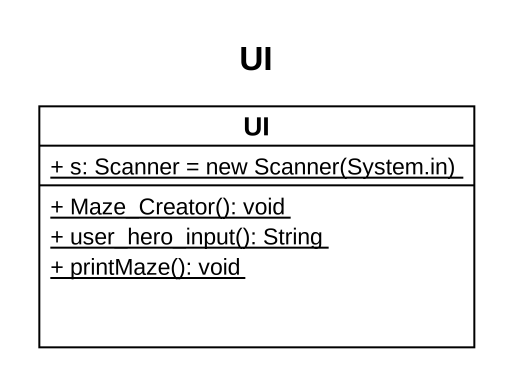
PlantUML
@startuml
title UI
hide circle
hide empty members
skinparam classAttributeIconSize 0
class UI {
  {static} {field} + s: Scanner = new Scanner(System.in)
  {static} + Maze_Creator(): void
  {static} + user_hero_input(): String
  {static} + printMaze(): void
}
@enduml
